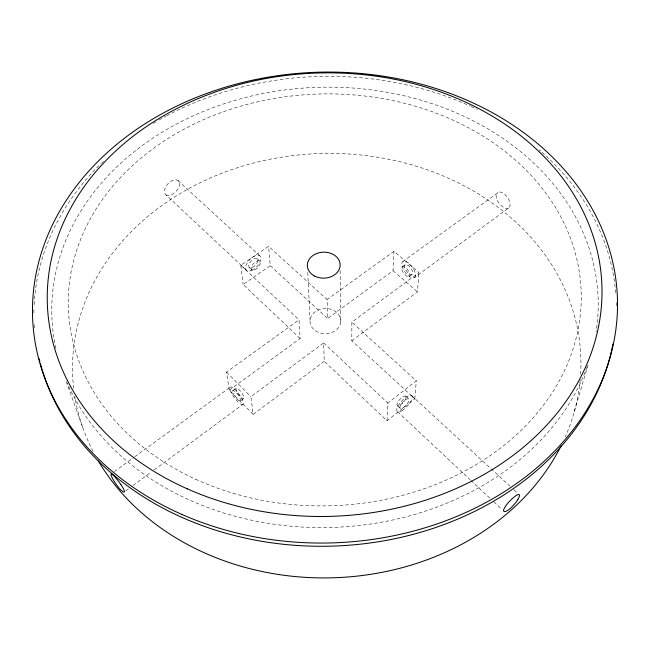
<?xml version="1.0" encoding="UTF-8"?>
<svg xmlns="http://www.w3.org/2000/svg" width="650" height="650" viewBox="0 0 650 650"><rect width="100%" height="100%" fill="white"/><g stroke="black" fill="none" stroke-linecap="round" stroke-linejoin="round"><path stroke-width="0.49" stroke-dasharray="3.25 2.44" d="M324.261 361.343L253.151 414.391L250.868 396.671L323.668 342.932L324.261 361.343L387.018 420.761L414.806 398.775L351.821 340.787L351.853 322.124L418.933 272.61L393.957 251.355L327.088 299.577L327.6 318.476L393.047 270.749L393.957 251.355M387.018 420.761L387.871 403.081L416.293 380.794L351.853 322.124M351.821 340.787L417.471 291.809L418.933 272.61M414.806 398.775L416.293 380.794M574.251 411.775L588.421 363.626M125.767 490.904L129.017 488.507M133.079 485.501L150.954 472.298M154.204 469.893L242.767 404.454A10.668 2.974 53.9 0 0 235.828 390.244A10.668 2.974 53.9 0 0 231.181 392.6A10.668 2.974 53.9 0 0 242.767 404.454M414.399 277.639A9.937 4.404 53.6 0 0 409.118 263.534A9.937 4.404 53.6 0 0 402.512 267.41A9.937 4.404 53.6 0 0 414.399 277.639L508.593 208.041A9.523 4.891 56.3 0 0 509.616 201.809L508.747 199.623A9.531 5.021 54.4 0 0 504.189 193.903A9.531 5.143 52.5 0 0 498.916 192.002L402.894 261.446M240.289 400.985A6.402 1.788 53.9 0 0 236.104 392.446A6.402 1.788 53.9 0 0 233.342 393.892A6.402 1.788 53.9 0 0 240.289 400.985L243.604 398.539A6.394 1.804 53.9 0 0 239.444 390.008A6.394 1.804 53.9 0 0 236.649 391.471A6.394 1.804 53.9 0 0 243.604 398.539M409.216 276.526A5.972 2.624 53.6 0 0 406.014 268.052A5.972 2.624 53.6 0 0 402.09 270.392A5.972 2.624 53.6 0 0 409.216 276.526L412.1 274.406A5.964 2.641 53.6 0 0 408.907 265.931A5.964 2.641 53.6 0 0 404.966 268.279A5.964 2.641 53.6 0 0 412.1 274.406M114.384 471.583L133.989 457.299M134.802 456.706L230.368 387.108M253.151 414.391L229.32 390.146L300.137 338.504L299.008 319.832L240.776 265.289L268.58 246.309L327.088 299.577M232.854 390.577L236.178 388.148M402.309 266.801L405.202 264.688M229.32 390.146L226.517 372.109L299.008 319.832M300.137 338.504L243.1 284.497L270.294 265.712L268.58 246.309M508.593 208.041L507.317 208.439A9.531 5.021 54.4 0 1 502.223 206.383A9.531 5.143 52.5 0 1 497.583 200.842L496.649 198.737A9.523 5.249 50.6 0 1 497.591 192.489M166.099 194.968L167.505 195.463A9.401 5.501 -47.9 0 0 173.062 193.838A9.401 5.598 -45.9 0 0 178.067 188.744L179.059 186.737A9.384 5.688 -43.7 0 0 177.97 180.497L176.516 179.92A9.401 5.598 -45.9 0 0 170.796 181.382A9.401 5.501 -47.9 0 0 165.847 186.664L164.921 188.752A9.384 5.395 -50 0 0 166.099 194.968L246.992 270.725M393.047 270.749L417.471 291.809M177.97 180.497L259.561 255.629M411.491 395.509L510.087 486.281M513.825 489.726L517.554 493.163M270.294 265.712L327.6 318.476M257.051 258.651L259.553 260.967M405.746 396.021L408.712 398.759M249.502 267.711L251.997 270.034M397.41 405.754L400.359 408.509M397.581 411.751L470.121 479.684M470.86 480.374L490.848 499.086M493.805 501.865L501.946 509.486M323.668 342.932L387.871 403.081M226.517 372.109L250.868 396.671M66.17 381.436L83.143 428.586M240.776 265.289L243.1 284.497M307.759 272.374L310.05 320.312M340.178 270.717L340.771 321.644A15.397 12.618 -1.7 0 1 316.956 331.703A15.397 12.618 -1.7 0 1 318.476 309.871A15.397 12.618 -1.7 0 1 340.771 321.644M616.233 302.534A291.257 234.926 -1.7 0 1 616.314 307.206M34.385 327.901A291.257 234.926 -1.7 0 1 34.109 323.237M33.906 312.999A291.257 234.926 -1.7 0 1 33.995 308.368M34.149 304.671A291.257 234.926 -1.7 0 1 101.351 163.248M102.026 162.589A291.257 234.926 -1.7 0 1 103.382 161.289M153.278 123.394A291.257 234.926 -1.7 0 1 157.422 120.949M159.096 119.99A291.257 234.926 -1.7 0 1 165.856 116.244M166.709 115.789A291.257 234.926 -1.7 0 1 470.169 106.064M471.055 106.47A291.257 234.926 -1.7 0 1 477.173 109.346M539.224 149.825A291.257 234.926 -1.7 0 1 540.637 151.06M542.043 152.303A291.257 234.926 -1.7 0 1 615.859 295.108M55.916 348.465A273.276 220.171 -1.7 0 1 318.094 87.311A273.276 220.171 -1.7 0 1 596.123 331.841M587.015 367.079A273.276 220.171 -1.7 0 1 331.898 527.434A273.276 220.171 -1.7 0 1 67.218 383.077M73.686 388.367A254.248 212.225 -1.7 0 1 321.392 153.489A254.248 212.225 -1.7 0 1 580.564 374.928M580.182 379.779A254.248 212.225 -1.7 0 1 565.256 436.898M93.112 451.449A254.248 212.225 -1.7 0 1 74.75 396.061M195.585 479.212A256.514 205.952 -1.7 0 0 581.246 298.074A256.514 205.952 -1.7 0 0 197.486 122.411A256.514 205.952 -1.7 0 0 195.585 479.212M400.124 405.08A6.435 2.308 -47.2 0 0 406.152 396.467A6.435 2.308 -47.2 0 0 398.426 401.099A6.435 2.308 -47.2 0 0 400.124 405.08M254.922 269.815A5.931 2.998 -47 0 0 260.098 261.527A5.931 2.998 -47 0 0 252.273 265.135A5.931 2.998 -47 0 0 254.922 269.815M403.065 407.818A6.451 2.291 -47.2 0 0 409.118 399.206A6.451 2.291 -47.2 0 0 401.391 403.861A6.451 2.291 -47.2 0 0 403.065 407.818M402.058 410.621A10.749 3.819 -47.2 0 0 412.165 396.248A10.749 3.819 -47.2 0 0 399.311 403.975A10.749 3.819 -47.2 0 0 402.058 410.621M252.436 267.491A5.923 3.006 -47 0 0 257.595 259.212A5.923 3.006 -47 0 0 249.762 262.803A5.923 3.006 -47 0 0 252.436 267.491M251.842 270.368A9.872 5.013 -47 0 0 260.471 256.571A9.872 5.013 -47 0 0 247.422 262.527A9.872 5.013 -47 0 0 251.842 270.368"/><path stroke-width="0.97" d="M120.973 484.705L122.428 486.956A11.164 2.088 51.5 0 1 124.142 492.107L123.411 492.009A11.18 1.926 53.2 0 1 119.226 488.288A11.18 1.763 54.8 0 1 114.246 481.455L112.905 479.172A11.172 1.584 56.5 0 1 111.117 473.956L111.727 474.086A11.18 1.763 54.8 0 1 115.708 477.921A11.18 1.926 53.2 0 1 120.973 484.705M612.958 343.939A291.257 234.926 -1.7 0 1 337.813 545.911A291.257 234.926 -1.7 0 1 42.209 369.956M41.925 369.029A291.257 234.926 -1.7 0 1 40.357 363.439M39.869 361.571A291.257 234.926 -1.7 0 1 39.171 358.776M561.007 445.941A254.248 212.225 -1.7 0 1 333.897 577.761A254.248 212.225 -1.7 0 1 98.386 461.004M517.766 499.688L516.311 501.865A11.375 2.73 -48.2 0 1 510.51 508.267A11.375 2.876 -46.5 0 1 505.221 511.558L504.164 511.566A11.359 3.014 -44.7 0 1 505.351 506.472L506.911 504.351A11.375 2.876 -46.5 0 1 512.98 498.022A11.375 2.73 -48.2 0 1 518.107 494.585L519.049 494.536A11.367 2.584 -49.9 0 1 517.766 499.688M182.081 514.516A292.573 235.438 -1.7 0 0 617.5 301.405A292.573 235.438 -1.7 0 0 175.419 106.763A292.573 235.438 -1.7 0 0 182.081 514.516M187.289 488.849A277.436 221.764 -1.7 0 0 602.006 290.436A277.436 221.764 -1.7 0 0 184.551 104.723A277.436 221.764 -1.7 0 0 187.289 488.849M314.73 276.12A16.412 13 -1.7 0 0 340.121 265.72A16.412 13 -1.7 0 0 316.371 253.622A16.412 13 -1.7 0 0 314.73 276.12"/></g></svg>
